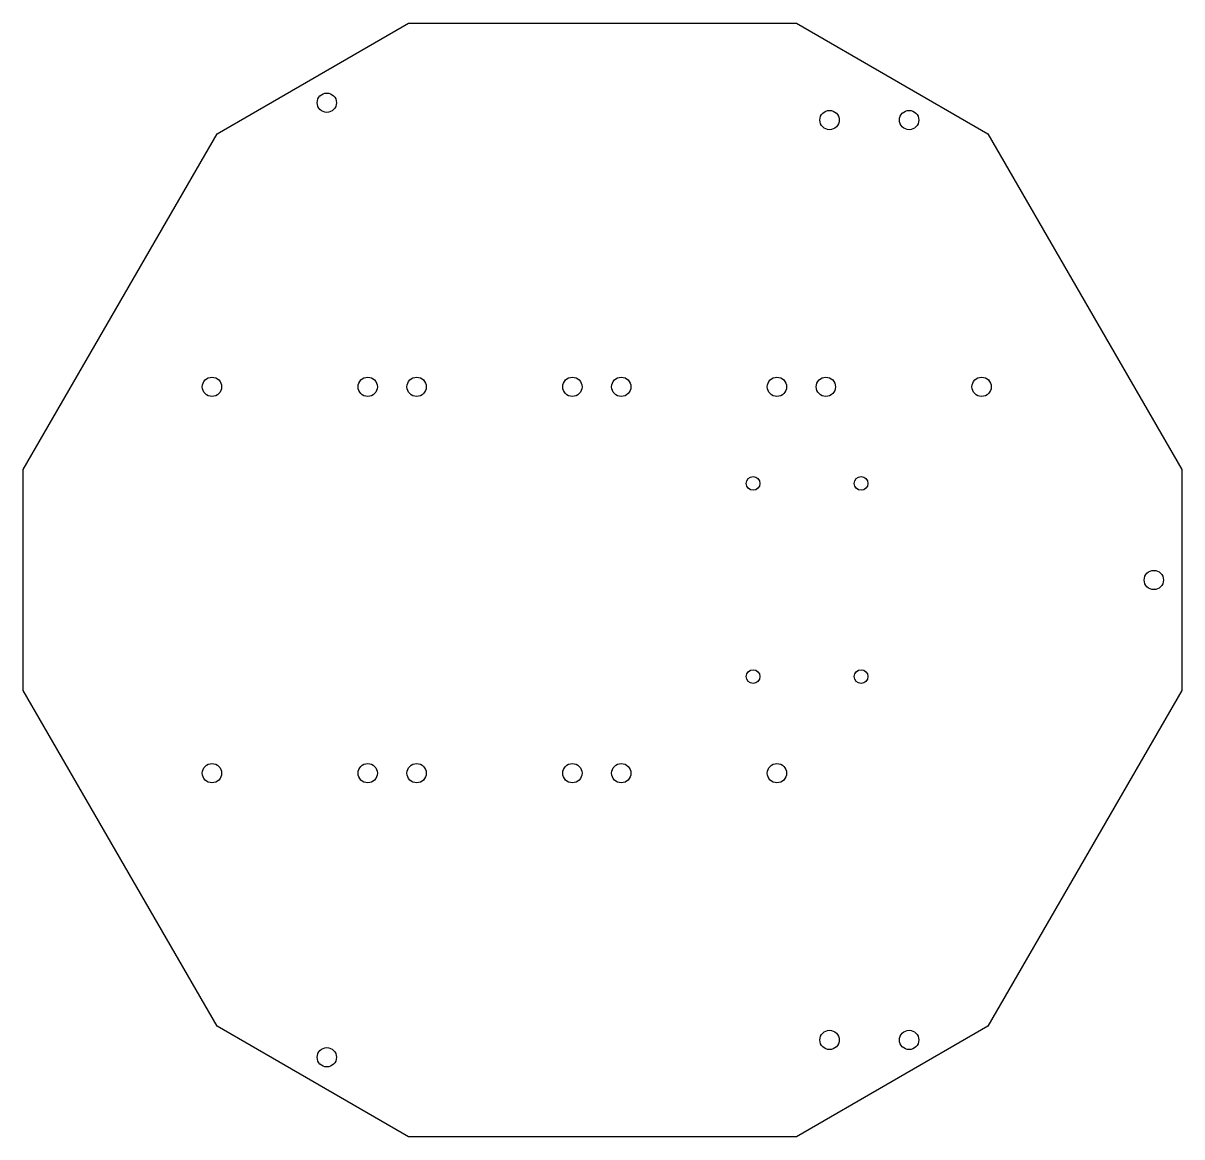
# Model space of a CAD drawing. Header units: millimetres. Extents: x 0 to 204, y 0 to 196.
import ezdxf

# ---------------------------------------------------------------- set-up
doc = ezdxf.new("R2010")
doc.units = ezdxf.units.MM
doc.layers.add('КОНТУР', color=7, linetype='Continuous')
doc.layers.add('ОТВЕРСТИЯ', color=3, linetype='Continuous')

msp = doc.modelspace()

# ---------------------------------------------------------------- linework, layer by layer
at = {"layer": 'КОНТУР'}
for p, q in [((34.11, 176.54), (67.82, 196)), ((67.82, 196), (136.03, 196)), ((136.03, 196), (169.74, 176.54)), ((0, 117.46), (34.11, 176.54)), ((169.74, 176.54), (203.85, 117.46)), ((0, 78.54), (0, 117.46)), ((203.85, 117.46), (203.85, 78.54)), ((34.11, 19.46), (0, 78.54)), ((203.85, 78.54), (169.74, 19.46)), ((67.82, 0), (34.11, 19.46)), ((169.74, 19.46), (136.03, 0)), ((136.03, 0), (67.82, 0))]:
    msp.add_line(p, q, dxfattribs=at)
at = {"layer": 'ОТВЕРСТИЯ'}
for centre, radius in [((53.42, 182), 1.7), ((141.87, 178.95), 1.7), ((155.87, 178.95), 1.7), ((33.22, 132), 1.7), ((60.62, 132), 1.7), ((69.22, 132), 1.7), ((96.62, 132), 1.7), ((105.22, 132), 1.7), ((132.62, 132), 1.7), ((141.22, 132), 1.7), ((168.62, 132), 1.7), ((128.42, 115), 1.2), ((147.42, 115), 1.2), ((198.92, 98), 1.7), ((128.42, 81), 1.2), ((147.42, 81), 1.2), ((33.22, 64), 1.7), ((60.62, 64), 1.7), ((69.22, 64), 1.7), ((96.62, 64), 1.7), ((105.22, 64), 1.7), ((132.62, 64), 1.7), ((141.87, 17.05), 1.7), ((155.87, 17.05), 1.7), ((53.42, 14), 1.7)]:
    msp.add_circle(centre, radius, dxfattribs=at)

doc.saveas('drawing.dxf')
